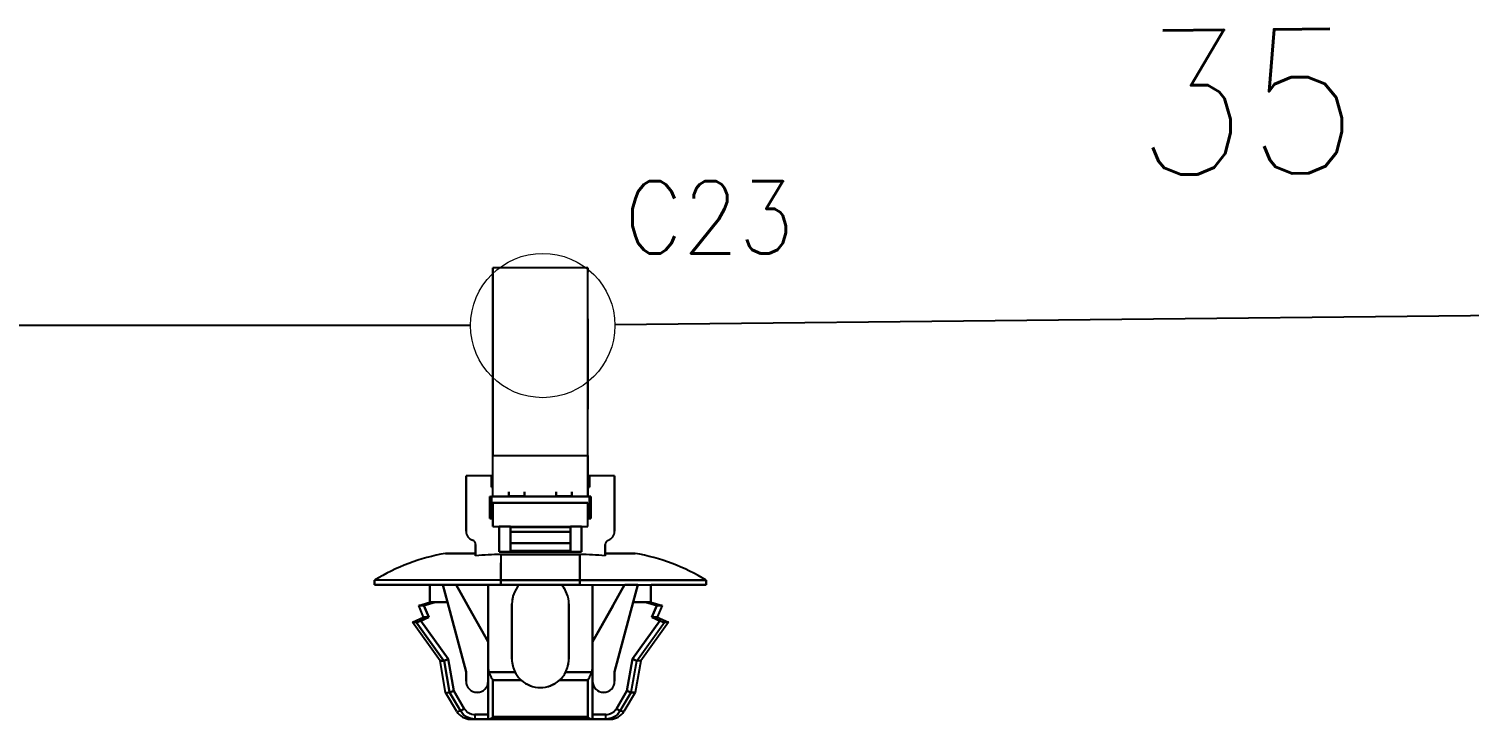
# Model space of a CAD drawing. Header units: inches. Extents: x 47316 to 59086, y 3141 to 11743.
# Drawn here: x 53513.63 to 53563.51, y 6259.89 to 6283.81 of the extents above; entities that cross this region are included whole.
import ezdxf

# ---------------------------------------------------------------- set-up
doc = ezdxf.new("R2010")
doc.units = ezdxf.units.IN
doc.header["$MEASUREMENT"] = 0
doc.styles.get("Standard").update_dxf_attribs({"font": ''})
doc.styles.get('Standard').set_extended_font_data('SimSun')
doc.linetypes.add('_VH_OTCON', pattern='A,0.0001,[7,VeSys.shx,S=0.1,R=0,X=0,Y=0],-0.4,[7,VeSys.shx,S=0.1,R=0,X=0,Y=0],-0.4,["X",Standard,S=1,R=0,X=-0.5,Y=-0.5],-0.0001,[7,VeSys.shx,S=0.1,R=0,X=0,Y=0],-0.4', length=1.2002)

msp = doc.modelspace()

# ---------------------------------------------------------------- linework, layer by layer
at = {"color": 7, "ltscale": 0.378897}
msp.add_line((53529.705, 6275.523), (53529.705, 6269.023), dxfattribs=at)
at = {"color": 7, "ltscale": 0.15}
for p, q in [((53532.989, 6275.523), (53529.705, 6275.523)), ((53529.705, 6269.023), (53532.989, 6269.023)), ((53529.705, 6269.023), (53532.989, 6269.023)), ((53532.989, 6267.387), (53529.705, 6267.387)), ((53529.705, 6267.387), (53532.989, 6267.387)), ((53529.705, 6266.566), (53532.989, 6266.566)), ((53529.705, 6266.566), (53532.989, 6266.566)), ((53532.989, 6259.971), (53529.705, 6259.971)), ((53529.705, 6259.971), (53532.989, 6259.971))]:
    msp.add_line(p, q, dxfattribs=at)
at = {"color": 7, "ltscale": 0.215019}
msp.add_line((53529.705, 6271.056), (53529.705, 6275.523), dxfattribs=at)
at = {"color": 7, "ltscale": 0.315749}
msp.add_line((53529.705, 6275.523), (53529.705, 6269.585), dxfattribs=at)
at = {"color": 7, "ltscale": 0.378905}
msp.add_line((53529.705, 6269.023), (53529.705, 6275.523), dxfattribs=at)
at = {"color": 7, "ltscale": 0.315758}
msp.add_line((53529.705, 6275.523), (53529.705, 6269.585), dxfattribs=at)
at = {"color": 7, "ltscale": 0.179182}
msp.add_line((53529.705, 6271.279), (53529.705, 6275.202), dxfattribs=at)
at = {"color": 7, "ltscale": 0.378893}
msp.add_line((53532.989, 6269.023), (53532.989, 6275.523), dxfattribs=at)
at = {"color": 7, "ltscale": 0.0272}
msp.add_line((53532.989, 6275.376), (53532.989, 6275.523), dxfattribs=at)
at = {"color": 7, "ltscale": 0.37888}
msp.add_line((53532.989, 6269.023), (53532.989, 6275.523), dxfattribs=at)
at = {"color": 7, "ltscale": 0.027199}
msp.add_line((53532.989, 6275.523), (53532.989, 6275.376), dxfattribs=at)
at = {"color": 7, "ltscale": 0.142589}
msp.add_line((53532.989, 6273.757), (53532.989, 6270.635), dxfattribs=at)
at = {"color": 7, "ltscale": 0.142593}
msp.add_line((53532.989, 6270.634), (53532.989, 6273.756), dxfattribs=at)
at = {"color": 0, "linetype": '_VH_OTCON', "ltscale": 5}
for p, q in [((53577.43, 6274.003), (53533.929, 6273.555)), ((53528.929, 6273.529), (53485.429, 6273.529))]:
    msp.add_line(p, q, dxfattribs=at)
at = {"color": 7, "ltscale": 0.026669}
for p, q in [((53529.705, 6271.279), (53529.705, 6270.695)), ((53529.705, 6270.695), (53529.705, 6271.279)), ((53529.705, 6271.056), (53529.705, 6270.473))]:
    msp.add_line(p, q, dxfattribs=at)
at = {"color": 7, "ltscale": 0.108633}
msp.add_line((53529.705, 6268.317), (53529.705, 6270.695), dxfattribs=at)
at = {"color": 7, "ltscale": 0.076392}
msp.add_line((53529.705, 6269.023), (53529.705, 6270.695), dxfattribs=at)
at = {"color": 7, "ltscale": 0.098454}
msp.add_line((53529.705, 6268.317), (53529.705, 6270.473), dxfattribs=at)
at = {"color": 7, "ltscale": 0.057913}
msp.add_line((53529.705, 6268.317), (53529.705, 6269.585), dxfattribs=at)
at = {"color": 7, "ltscale": 0.0644}
for p, q in [((53529.705, 6267.614), (53529.705, 6269.023)), ((53529.705, 6267.614), (53529.705, 6269.023)), ((53532.989, 6269.023), (53532.989, 6267.614)), ((53532.989, 6267.614), (53532.989, 6269.023))]:
    msp.add_line(p, q, dxfattribs=at)
at = {"color": 7, "ltscale": 0.025}
for p, q in [((53528.775, 6267.77), (53528.775, 6268.317)), ((53530.8, 6267.614), (53530.252, 6267.614)), ((53530.8, 6267.614), (53530.252, 6267.614)), ((53530.8, 6267.606), (53530.252, 6267.606)), ((53532.441, 6267.614), (53531.894, 6267.614)), ((53532.441, 6267.614), (53531.894, 6267.614))]:
    msp.add_line(p, q, dxfattribs=at)
at = {"color": 7, "ltscale": 0.039999}
for p, q in [((53529.65, 6268.317), (53528.775, 6268.317)), ((53529.65, 6268.317), (53528.775, 6268.317)), ((53533.919, 6268.317), (53533.043, 6268.317)), ((53533.919, 6268.317), (53533.043, 6268.317))]:
    msp.add_line(p, q, dxfattribs=at)
at = {"color": 7, "ltscale": 0.022501}
for p, q in [((53528.775, 6268.317), (53528.775, 6267.825)), ((53528.775, 6268.317), (53528.775, 6267.825)), ((53533.919, 6268.317), (53533.919, 6267.825)), ((53533.919, 6267.825), (53533.919, 6268.317))]:
    msp.add_line(p, q, dxfattribs=at)
at = {"color": 7, "ltscale": 0.0175}
for p, q in [((53529.65, 6268.317), (53529.65, 6267.934)), ((53529.65, 6268.317), (53529.65, 6267.934)), ((53529.65, 6267.934), (53529.65, 6268.317)), ((53533.043, 6268.317), (53533.043, 6267.934)), ((53533.043, 6267.934), (53533.043, 6268.317))]:
    msp.add_line(p, q, dxfattribs=at)
at = {"color": 7, "ltscale": 0.002499}
for p, q in [((53529.705, 6268.317), (53529.65, 6268.317)), ((53533.043, 6268.317), (53532.989, 6268.317)), ((53529.65, 6267.934), (53529.705, 6267.934)), ((53529.705, 6267.934), (53529.65, 6267.934)), ((53532.989, 6267.934), (53533.043, 6267.934)), ((53533.043, 6267.934), (53532.989, 6267.934)), ((53529.596, 6267.606), (53529.65, 6267.606)), ((53529.596, 6267.606), (53529.65, 6267.606)), ((53533.098, 6267.606), (53533.043, 6267.606)), ((53533.043, 6267.606), (53533.098, 6267.606)), ((53533.043, 6267.606), (53533.098, 6267.606)), ((53529.65, 6266.894), (53529.705, 6266.894)), ((53529.705, 6266.894), (53529.65, 6266.894)), ((53529.65, 6266.894), (53529.705, 6266.894)), ((53532.989, 6266.894), (53533.043, 6266.894)), ((53533.043, 6266.894), (53532.989, 6266.894)), ((53532.989, 6266.894), (53533.043, 6266.894))]:
    msp.add_line(p, q, dxfattribs=at)
at = {"color": 7, "ltscale": 2.6e-05}
for p, q in [((53529.65, 6268.317), (53529.65, 6268.317)), ((53533.043, 6268.317), (53533.043, 6268.317))]:
    msp.add_line(p, q, dxfattribs=at)
at = {"color": 7, "ltscale": 0.064999}
for p, q in [((53528.775, 6267.825), (53528.775, 6266.402)), ((53528.775, 6267.825), (53528.775, 6266.402)), ((53533.919, 6267.825), (53533.919, 6266.402)), ((53533.919, 6266.402), (53533.919, 6267.825))]:
    msp.add_line(p, q, dxfattribs=at)
at = {"color": 7, "ltscale": 0.0625}
msp.add_line((53528.775, 6266.402), (53528.775, 6267.77), dxfattribs=at)
at = {"color": 7, "ltscale": 0.0075}
for p, q in [((53530.252, 6267.606), (53530.252, 6267.77)), ((53530.252, 6267.77), (53530.252, 6267.606)), ((53530.8, 6267.77), (53530.8, 6267.606)), ((53530.8, 6267.606), (53530.8, 6267.77)), ((53531.894, 6267.606), (53531.894, 6267.77)), ((53531.894, 6267.77), (53531.894, 6267.606)), ((53532.441, 6267.77), (53532.441, 6267.606)), ((53532.441, 6267.606), (53532.441, 6267.77)), ((53525.6, 6264.705), (53525.6, 6264.541)), ((53525.6, 6264.541), (53525.6, 6264.705)), ((53529.979, 6264.705), (53529.979, 6264.541)), ((53529.979, 6264.541), (53529.979, 6264.705)), ((53532.715, 6264.541), (53532.715, 6264.705)), ((53532.715, 6264.705), (53532.715, 6264.541)), ((53537.093, 6264.705), (53537.093, 6264.541)), ((53537.093, 6264.541), (53537.093, 6264.705)), ((53529.082, 6260.053), (53529.082, 6259.889)), ((53529.082, 6260.053), (53529.082, 6259.889)), ((53529.541, 6259.889), (53529.541, 6260.053)), ((53533.611, 6259.889), (53533.611, 6260.053)), ((53533.611, 6259.889), (53533.611, 6260.053))]:
    msp.add_line(p, q, dxfattribs=at)
at = {"color": 7, "ltscale": 0.000629}
msp.add_line((53529.609, 6267.606), (53529.596, 6267.606), dxfattribs=at)
at = {"color": 7, "ltscale": 0.035001}
for p, q in [((53529.596, 6267.606), (53529.596, 6266.84)), ((53529.596, 6266.84), (53529.596, 6267.606)), ((53533.098, 6266.84), (53533.098, 6267.606)), ((53533.098, 6266.84), (53533.098, 6267.606)), ((53533.098, 6267.606), (53533.098, 6266.84)), ((53529.979, 6264.541), (53529.979, 6265.307)), ((53529.979, 6264.541), (53529.979, 6265.307))]:
    msp.add_line(p, q, dxfattribs=at)
at = {"color": 7, "ltscale": 0.154999}
for p, q in [((53529.65, 6267.606), (53533.043, 6267.606)), ((53533.043, 6267.606), (53529.65, 6267.606))]:
    msp.add_line(p, q, dxfattribs=at)
at = {"color": 7, "ltscale": 0.032501}
for p, q in [((53529.65, 6267.606), (53529.65, 6266.894)), ((53529.65, 6267.606), (53529.65, 6266.894)), ((53533.043, 6267.606), (53533.043, 6266.894)), ((53533.043, 6266.894), (53533.043, 6267.606))]:
    msp.add_line(p, q, dxfattribs=at)
at = {"color": 7, "ltscale": 0.021939}
msp.add_line((53529.65, 6267.606), (53529.65, 6267.125), dxfattribs=at)
at = {"color": 7, "ltscale": 0.0375}
for p, q in [((53529.705, 6267.387), (53529.705, 6266.566)), ((53529.705, 6266.566), (53529.705, 6267.387)), ((53532.989, 6266.566), (53532.989, 6267.387)), ((53532.989, 6266.566), (53532.989, 6267.387))]:
    msp.add_line(p, q, dxfattribs=at)
at = {"color": 7, "ltscale": 0.000322}
msp.add_line((53530.8, 6267.606), (53530.8, 6267.613), dxfattribs=at)
at = {"color": 7, "ltscale": 0.023056}
msp.add_line((53532.399, 6267.606), (53531.894, 6267.606), dxfattribs=at)
at = {"color": 7, "ltscale": 0.000368}
msp.add_line((53532.441, 6267.614), (53532.441, 6267.606), dxfattribs=at)
at = {"color": 7, "ltscale": 0.004999}
for p, q in [((53529.596, 6266.84), (53529.705, 6266.84)), ((53529.705, 6266.84), (53529.596, 6266.84)), ((53532.989, 6266.84), (53533.098, 6266.84)), ((53533.098, 6266.84), (53532.989, 6266.84))]:
    msp.add_line(p, q, dxfattribs=at)
at = {"color": 7, "ltscale": 0.010562}
msp.add_line((53529.65, 6266.894), (53529.65, 6267.125), dxfattribs=at)
at = {"color": 7, "ltscale": 0.002502}
msp.add_line((53529.705, 6266.84), (53529.705, 6266.894), dxfattribs=at)
at = {"color": 7, "ltscale": 0.040002}
for p, q in [((53529.924, 6266.566), (53529.924, 6265.69)), ((53529.924, 6265.69), (53529.924, 6266.566)), ((53532.77, 6265.69), (53532.77, 6266.566)), ((53532.77, 6265.69), (53532.77, 6266.566)), ((53532.77, 6266.566), (53532.77, 6265.69))]:
    msp.add_line(p, q, dxfattribs=at)
at = {"color": 7, "ltscale": 0.017502}
for p, q in [((53530.307, 6266.566), (53529.924, 6266.566)), ((53532.77, 6266.566), (53532.387, 6266.566))]:
    msp.add_line(p, q, dxfattribs=at)
at = {"color": 7, "ltscale": 0.00087}
for p, q in [((53530.307, 6266.547), (53530.307, 6266.566)), ((53530.307, 6266.566), (53530.307, 6266.547)), ((53532.387, 6266.547), (53532.387, 6266.566)), ((53532.387, 6266.566), (53532.387, 6266.547))]:
    msp.add_line(p, q, dxfattribs=at)
at = {"color": 7, "ltscale": 0.023952}
msp.add_line((53530.307, 6266.042), (53530.307, 6266.566), dxfattribs=at)
at = {"color": 7, "ltscale": 0.007443}
for p, q in [((53530.307, 6266.384), (53530.307, 6266.547)), ((53530.307, 6266.547), (53530.307, 6266.384)), ((53532.387, 6266.384), (53532.387, 6266.547)), ((53532.387, 6266.547), (53532.387, 6266.384))]:
    msp.add_line(p, q, dxfattribs=at)
at = {"color": 7, "ltscale": 0.095001}
for p, q in [((53530.307, 6266.547), (53532.387, 6266.547)), ((53532.387, 6266.547), (53530.307, 6266.547)), ((53530.307, 6266.384), (53532.387, 6266.384)), ((53532.387, 6266.384), (53530.307, 6266.384)), ((53532.387, 6265.993), (53530.307, 6265.993)), ((53530.307, 6265.993), (53532.387, 6265.993)), ((53532.387, 6265.722), (53530.307, 6265.722))]:
    msp.add_line(p, q, dxfattribs=at)
at = {"color": 7, "ltscale": 0.017839}
for p, q in [((53530.307, 6265.993), (53530.307, 6266.384)), ((53530.307, 6266.384), (53530.307, 6265.993)), ((53532.387, 6265.993), (53532.387, 6266.384)), ((53532.387, 6266.384), (53532.387, 6265.993))]:
    msp.add_line(p, q, dxfattribs=at)
at = {"color": 7, "ltscale": 0.013786}
msp.add_line((53529.103, 6265.635), (53529.103, 6265.937), dxfattribs=at)
at = {"color": 7, "ltscale": 0.017471}
for p, q in [((53529.103, 6265.555), (53529.103, 6265.937)), ((53533.591, 6265.555), (53533.591, 6265.937))]:
    msp.add_line(p, q, dxfattribs=at)
at = {"color": 7, "ltscale": 0.017476}
for p, q in [((53529.103, 6265.937), (53529.103, 6265.555)), ((53533.591, 6265.937), (53533.591, 6265.555))]:
    msp.add_line(p, q, dxfattribs=at)
at = {"color": 7, "ltscale": 0.129999}
for p, q in [((53529.924, 6265.69), (53532.77, 6265.69)), ((53532.77, 6265.69), (53529.924, 6265.69))]:
    msp.add_line(p, q, dxfattribs=at)
at = {"color": 7, "ltscale": 0.014789}
msp.add_line((53530.307, 6266.014), (53530.307, 6265.69), dxfattribs=at)
at = {"color": 7, "ltscale": 0.013841}
for p, q in [((53530.307, 6265.69), (53530.307, 6265.993)), ((53532.387, 6265.993), (53532.387, 6265.69))]:
    msp.add_line(p, q, dxfattribs=at)
at = {"color": 7, "ltscale": 0.012407}
for p, q in [((53530.307, 6265.722), (53530.307, 6265.993)), ((53532.387, 6265.722), (53532.387, 6265.993))]:
    msp.add_line(p, q, dxfattribs=at)
at = {"color": 7, "ltscale": 0.001447}
msp.add_line((53532.387, 6265.722), (53532.387, 6265.69), dxfattribs=at)
at = {"color": 7, "ltscale": 0.047501}
for p, q in [((53528.063, 6265.635), (53529.103, 6265.635)), ((53529.103, 6265.635), (53528.063, 6265.635)), ((53533.591, 6265.635), (53534.631, 6265.635)), ((53534.631, 6265.635), (53533.591, 6265.635))]:
    msp.add_line(p, q, dxfattribs=at)
at = {"color": 7, "ltscale": 0.00369}
for p, q in [((53529.103, 6265.555), (53529.103, 6265.635)), ((53533.591, 6265.635), (53533.591, 6265.555))]:
    msp.add_line(p, q, dxfattribs=at)
at = {"color": 7, "ltscale": 0.040567}
for p, q in [((53529.979, 6265.593), (53529.979, 6264.705)), ((53532.715, 6265.593), (53532.715, 6264.705))]:
    msp.add_line(p, q, dxfattribs=at)
at = {"color": 7, "ltscale": 0.125}
for p, q in [((53532.715, 6265.593), (53529.979, 6265.593)), ((53529.979, 6265.593), (53532.715, 6265.593)), ((53532.715, 6264.705), (53529.979, 6264.705)), ((53529.979, 6264.705), (53532.715, 6264.705)), ((53532.715, 6264.541), (53529.979, 6264.541)), ((53529.979, 6264.541), (53532.715, 6264.541))]:
    msp.add_line(p, q, dxfattribs=at)
at = {"color": 7, "ltscale": 0.040569}
for p, q in [((53529.979, 6265.593), (53529.979, 6264.705)), ((53532.715, 6264.705), (53532.715, 6265.593))]:
    msp.add_line(p, q, dxfattribs=at)
at = {"color": 7, "ltscale": 0.02751}
msp.add_line((53532.715, 6264.705), (53532.715, 6265.307), dxfattribs=at)
msp.add_line((53532.715, 6264.705), (53532.715, 6265.307), dxfattribs=at)
at = {"color": 7, "ltscale": 0.2}
for p, q in [((53529.979, 6264.705), (53525.6, 6264.705)), ((53529.979, 6264.705), (53525.6, 6264.705)), ((53537.093, 6264.705), (53532.715, 6264.705)), ((53532.715, 6264.705), (53537.093, 6264.705)), ((53529.979, 6264.541), (53525.6, 6264.541)), ((53525.6, 6264.541), (53529.979, 6264.541)), ((53532.715, 6264.541), (53537.093, 6264.541)), ((53532.715, 6264.541), (53537.093, 6264.541))]:
    msp.add_line(p, q, dxfattribs=at)
at = {"color": 7, "ltscale": 0.087396}
for p, q in [((53525.6, 6264.541), (53527.514, 6264.541)), ((53537.093, 6264.541), (53535.18, 6264.541)), ((53537.093, 6264.541), (53535.18, 6264.541))]:
    msp.add_line(p, q, dxfattribs=at)
at = {"color": 7, "ltscale": 0.0875}
for p, q in [((53527.516, 6264.541), (53525.6, 6264.541)), ((53530.362, 6261.969), (53530.362, 6263.884)), ((53530.362, 6263.884), (53530.362, 6261.969)), ((53532.332, 6263.884), (53532.332, 6261.969)), ((53532.332, 6261.969), (53532.332, 6263.884)), ((53532.332, 6261.969), (53532.332, 6263.884))]:
    msp.add_line(p, q, dxfattribs=at)
at = {"color": 7, "ltscale": 0.027499}
for p, q in [((53527.516, 6263.939), (53527.516, 6264.541)), ((53527.516, 6264.541), (53527.516, 6263.939)), ((53535.178, 6263.939), (53535.178, 6264.541)), ((53535.178, 6264.541), (53535.178, 6263.939))]:
    msp.add_line(p, q, dxfattribs=at)
at = {"color": 7, "ltscale": 0.028456}
for p, q in [((53528.134, 6263.939), (53527.973, 6264.541)), ((53527.973, 6264.541), (53528.134, 6263.939)), ((53534.56, 6263.939), (53534.72, 6264.541)), ((53534.72, 6264.541), (53534.56, 6263.939))]:
    msp.add_line(p, q, dxfattribs=at)
at = {"color": 7, "ltscale": 0.020602}
for p, q in [((53527.973, 6264.541), (53528.424, 6264.541)), ((53534.72, 6264.541), (53534.269, 6264.541)), ((53534.72, 6264.541), (53534.269, 6264.541))]:
    msp.add_line(p, q, dxfattribs=at)
at = {"color": 7, "ltscale": 0.020749}
msp.add_line((53528.428, 6264.541), (53527.973, 6264.541), dxfattribs=at)
at = {"color": 7, "ltscale": 0.015289}
msp.add_line((53528.592, 6264.251), (53528.427, 6264.542), dxfattribs=at)
at = {"color": 7, "ltscale": 0.015242}
for p, q in [((53528.428, 6264.541), (53528.592, 6264.251)), ((53534.102, 6264.251), (53534.266, 6264.541))]:
    msp.add_line(p, q, dxfattribs=at)
at = {"color": 7, "ltscale": 0.02697}
msp.add_line((53528.882, 6263.736), (53528.592, 6264.251), dxfattribs=at)
at = {"color": 7, "ltscale": 0.026985}
for p, q in [((53528.592, 6264.251), (53528.882, 6263.736)), ((53533.811, 6263.736), (53534.102, 6264.251))]:
    msp.add_line(p, q, dxfattribs=at)
at = {"color": 7, "ltscale": 0.089999}
for p, q in [((53529.541, 6264.541), (53529.541, 6262.571)), ((53529.541, 6262.571), (53529.541, 6264.541)), ((53533.153, 6262.571), (53533.153, 6264.541)), ((53533.153, 6264.541), (53533.153, 6262.571))]:
    msp.add_line(p, q, dxfattribs=at)
at = {"color": 7, "ltscale": 0.02701}
msp.add_line((53534.102, 6264.251), (53533.811, 6263.736), dxfattribs=at)
at = {"color": 7, "ltscale": 0.015215}
msp.add_line((53534.266, 6264.541), (53534.102, 6264.251), dxfattribs=at)
at = {"color": 7, "ltscale": 0.018183}
msp.add_line((53527.133, 6263.829), (53527.516, 6263.939), dxfattribs=at)
at = {"color": 7, "ltscale": 0.008429}
for p, q in [((53527.317, 6263.829), (53527.133, 6263.829)), ((53535.212, 6263.419), (53535.396, 6263.419))]:
    msp.add_line(p, q, dxfattribs=at)
at = {"color": 7, "ltscale": 0.020195}
for p, q in [((53527.297, 6263.419), (53527.133, 6263.829)), ((53527.317, 6263.829), (53527.482, 6263.419)), ((53527.482, 6263.419), (53527.317, 6263.829)), ((53535.376, 6263.829), (53535.212, 6263.419)), ((53535.212, 6263.419), (53535.376, 6263.829)), ((53535.561, 6263.829), (53535.396, 6263.419))]:
    msp.add_line(p, q, dxfattribs=at)
at = {"color": 7, "ltscale": 0.008438}
msp.add_line((53527.133, 6263.829), (53527.318, 6263.829), dxfattribs=at)
at = {"color": 7, "ltscale": 0.002185}
msp.add_line((53527.224, 6263.829), (53527.176, 6263.829), dxfattribs=at)
at = {"color": 7, "ltscale": 0.018199}
for p, q in [((53527.701, 6263.939), (53527.317, 6263.829)), ((53527.317, 6263.829), (53527.701, 6263.939)), ((53534.993, 6263.939), (53535.376, 6263.829)), ((53535.376, 6263.829), (53534.993, 6263.939))]:
    msp.add_line(p, q, dxfattribs=at)
at = {"color": 7, "ltscale": 0.000342}
for p, q in [((53527.523, 6263.939), (53527.516, 6263.939)), ((53535.178, 6263.939), (53535.17, 6263.939))]:
    msp.add_line(p, q, dxfattribs=at)
at = {"color": 7, "ltscale": 0.006641}
msp.add_line((53527.516, 6263.939), (53527.661, 6263.939), dxfattribs=at)
at = {"color": 7, "ltscale": 0.002142}
msp.add_line((53527.563, 6263.939), (53527.516, 6263.939), dxfattribs=at)
at = {"color": 7, "ltscale": 0.00033}
for p, q in [((53527.516, 6263.939), (53527.523, 6263.939)), ((53535.171, 6263.939), (53535.178, 6263.939)), ((53535.396, 6263.419), (53535.389, 6263.419))]:
    msp.add_line(p, q, dxfattribs=at)
at = {"color": 7, "ltscale": 0.002136}
msp.add_line((53527.516, 6263.939), (53527.563, 6263.939), dxfattribs=at)
at = {"color": 7, "ltscale": 0.001825}
msp.add_line((53527.523, 6263.939), (53527.563, 6263.939), dxfattribs=at)
at = {"color": 7, "ltscale": 0.003674}
for p, q in [((53527.604, 6263.939), (53527.523, 6263.939)), ((53535.17, 6263.939), (53535.09, 6263.939))]:
    msp.add_line(p, q, dxfattribs=at)
at = {"color": 7, "ltscale": 0.006299}
msp.add_line((53527.701, 6263.939), (53527.563, 6263.939), dxfattribs=at)
at = {"color": 7, "ltscale": 0.006305}
msp.add_line((53527.563, 6263.939), (53527.701, 6263.939), dxfattribs=at)
at = {"color": 7, "ltscale": 0.00329}
msp.add_line((53527.676, 6263.939), (53527.604, 6263.939), dxfattribs=at)
at = {"color": 7, "ltscale": 0.019785}
for p, q in [((53528.134, 6263.939), (53527.701, 6263.939)), ((53527.701, 6263.939), (53528.134, 6263.939)), ((53534.56, 6263.939), (53534.993, 6263.939)), ((53534.993, 6263.939), (53534.56, 6263.939))]:
    msp.add_line(p, q, dxfattribs=at)
at = {"color": 7, "ltscale": 0.11383}
for p, q in [((53528.775, 6261.531), (53528.134, 6263.939)), ((53528.134, 6263.939), (53528.775, 6261.531)), ((53533.919, 6261.531), (53534.56, 6263.939)), ((53534.56, 6263.939), (53533.919, 6261.531))]:
    msp.add_line(p, q, dxfattribs=at)
at = {"color": 7, "ltscale": 0.065039}
msp.add_line((53529.541, 6262.571), (53528.841, 6263.81), dxfattribs=at)
at = {"color": 7, "ltscale": 0.06116}
msp.add_line((53529.541, 6262.571), (53528.882, 6263.736), dxfattribs=at)
at = {"color": 7, "ltscale": 0.061156}
for p, q in [((53528.882, 6263.736), (53529.541, 6262.571)), ((53533.153, 6262.571), (53533.811, 6263.736))]:
    msp.add_line(p, q, dxfattribs=at)
at = {"color": 7, "ltscale": 0.040697}
msp.add_line((53529.541, 6262.774), (53529.541, 6263.665), dxfattribs=at)
at = {"color": 7, "ltscale": 0.040701}
msp.add_line((53529.541, 6263.665), (53529.541, 6262.774), dxfattribs=at)
at = {"color": 7, "ltscale": 0.064963}
msp.add_line((53533.852, 6263.809), (53533.153, 6262.571), dxfattribs=at)
at = {"color": 7, "ltscale": 0.061161}
msp.add_line((53533.811, 6263.736), (53533.153, 6262.571), dxfattribs=at)
at = {"color": 7, "ltscale": 0.008441}
for p, q in [((53535.178, 6263.939), (53534.993, 6263.939)), ((53534.993, 6263.939), (53535.178, 6263.939)), ((53535.397, 6263.419), (53535.212, 6263.419))]:
    msp.add_line(p, q, dxfattribs=at)
at = {"color": 7, "ltscale": 0.008432}
msp.add_line((53534.993, 6263.939), (53535.178, 6263.939), dxfattribs=at)
at = {"color": 7, "ltscale": 0.00434}
msp.add_line((53535.09, 6263.939), (53534.995, 6263.939), dxfattribs=at)
at = {"color": 7, "ltscale": 0.002209}
msp.add_line((53535.122, 6263.939), (53535.171, 6263.939), dxfattribs=at)
at = {"color": 7, "ltscale": 0.000286}
for p, q in [((53535.176, 6263.937), (53535.17, 6263.939)), ((53535.17, 6263.939), (53535.176, 6263.937))]:
    msp.add_line(p, q, dxfattribs=at)
at = {"color": 7, "ltscale": 0.018174}
msp.add_line((53535.178, 6263.939), (53535.56, 6263.829), dxfattribs=at)
at = {"color": 7, "ltscale": 0.004681}
for p, q in [((53535.479, 6263.829), (53535.376, 6263.829)), ((53535.376, 6263.829), (53535.479, 6263.829))]:
    msp.add_line(p, q, dxfattribs=at)
at = {"color": 7, "ltscale": 0.002823}
msp.add_line((53535.54, 6263.829), (53535.479, 6263.829), dxfattribs=at)
at = {"color": 7, "ltscale": 0.00282}
for p, q in [((53535.479, 6263.829), (53535.54, 6263.829)), ((53527.317, 6263.419), (53527.379, 6263.419))]:
    msp.add_line(p, q, dxfattribs=at)
at = {"color": 7, "ltscale": 0.000925}
msp.add_line((53535.561, 6263.829), (53535.54, 6263.829), dxfattribs=at)
at = {"color": 7, "ltscale": 0.000912}
for p, q in [((53535.54, 6263.829), (53535.56, 6263.829)), ((53527.297, 6263.419), (53527.317, 6263.419))]:
    msp.add_line(p, q, dxfattribs=at)
at = {"color": 7, "ltscale": 0.019}
msp.add_line((53526.914, 6263.255), (53527.297, 6263.419), dxfattribs=at)
at = {"color": 7, "ltscale": 4.3e-05}
msp.add_line((53526.914, 6263.255), (53526.915, 6263.255), dxfattribs=at)
at = {"color": 7, "ltscale": 0.075271}
for p, q in [((53527.872, 6261.914), (53526.914, 6263.255)), ((53527.049, 6263.255), (53528.007, 6261.914)), ((53528.007, 6261.914), (53527.049, 6263.255)), ((53534.687, 6261.914), (53535.645, 6263.255)), ((53535.78, 6263.255), (53534.822, 6261.914))]:
    msp.add_line(p, q, dxfattribs=at)
at = {"color": 7, "ltscale": 4.9e-05}
msp.add_line((53526.914, 6263.255), (53526.915, 6263.255), dxfattribs=at)
at = {"color": 7, "ltscale": 0.000903}
msp.add_line((53526.915, 6263.255), (53526.935, 6263.255), dxfattribs=at)
at = {"color": 7, "ltscale": 0.000916}
msp.add_line((53526.915, 6263.255), (53526.935, 6263.255), dxfattribs=at)
at = {"color": 7, "ltscale": 0.005222}
msp.add_line((53526.935, 6263.255), (53527.049, 6263.255), dxfattribs=at)
at = {"color": 7, "ltscale": 0.005249}
msp.add_line((53526.935, 6263.255), (53527.05, 6263.255), dxfattribs=at)
at = {"color": 7, "ltscale": 0.013619}
for p, q in [((53527.482, 6263.419), (53527.208, 6263.302)), ((53527.208, 6263.302), (53527.482, 6263.419)), ((53535.212, 6263.419), (53535.486, 6263.302)), ((53535.486, 6263.302), (53535.212, 6263.419))]:
    msp.add_line(p, q, dxfattribs=at)
at = {"color": 7, "ltscale": 0.074459}
for p, q in [((53527.208, 6263.302), (53528.155, 6261.975)), ((53528.155, 6261.975), (53527.208, 6263.302)), ((53535.486, 6263.302), (53534.538, 6261.975)), ((53534.538, 6261.975), (53535.486, 6263.302))]:
    msp.add_line(p, q, dxfattribs=at)
at = {"color": 7, "ltscale": 0.0009}
msp.add_line((53527.316, 6263.419), (53527.297, 6263.419), dxfattribs=at)
at = {"color": 7, "ltscale": 0.002856}
msp.add_line((53527.304, 6263.419), (53527.367, 6263.419), dxfattribs=at)
at = {"color": 7, "ltscale": 0.002869}
msp.add_line((53527.367, 6263.419), (53527.304, 6263.419), dxfattribs=at)
at = {"color": 7, "ltscale": 0.002832}
msp.add_line((53527.378, 6263.419), (53527.316, 6263.419), dxfattribs=at)
at = {"color": 7, "ltscale": 0.004715}
msp.add_line((53527.482, 6263.419), (53527.378, 6263.419), dxfattribs=at)
at = {"color": 7, "ltscale": 0.004687}
msp.add_line((53527.379, 6263.419), (53527.482, 6263.419), dxfattribs=at)
at = {"color": 7, "ltscale": 0.075264}
msp.add_line((53534.687, 6261.914), (53535.644, 6263.255), dxfattribs=at)
at = {"color": 7, "ltscale": 0.004291}
msp.add_line((53535.306, 6263.419), (53535.212, 6263.419), dxfattribs=at)
at = {"color": 7, "ltscale": 0.003809}
msp.add_line((53535.389, 6263.419), (53535.306, 6263.419), dxfattribs=at)
at = {"color": 7, "ltscale": 0.001593}
msp.add_line((53535.355, 6263.419), (53535.39, 6263.419), dxfattribs=at)
at = {"color": 7, "ltscale": 0.000327}
msp.add_line((53535.39, 6263.419), (53535.397, 6263.419), dxfattribs=at)
at = {"color": 7, "ltscale": 0.019025}
msp.add_line((53535.397, 6263.419), (53535.78, 6263.255), dxfattribs=at)
at = {"color": 7, "ltscale": 0.006177}
msp.add_line((53535.644, 6263.255), (53535.78, 6263.255), dxfattribs=at)
at = {"color": 7, "ltscale": 0.006165}
for p, q in [((53535.78, 6263.255), (53535.645, 6263.255)), ((53534.822, 6261.914), (53534.687, 6261.914)), ((53534.822, 6261.914), (53534.687, 6261.914))]:
    msp.add_line(p, q, dxfattribs=at)
at = {"color": 7, "ltscale": 0.039936}
for p, q in [((53529.541, 6262.571), (53529.541, 6261.696)), ((53529.541, 6261.696), (53529.541, 6262.571)), ((53533.153, 6261.696), (53533.153, 6262.571)), ((53533.153, 6262.571), (53533.153, 6261.696))]:
    msp.add_line(p, q, dxfattribs=at)
at = {"color": 7, "ltscale": 0.048712}
msp.add_line((53529.541, 6261.504), (53529.541, 6262.571), dxfattribs=at)
at = {"color": 7, "ltscale": 0.006168}
for p, q in [((53528.007, 6261.914), (53527.872, 6261.914)), ((53527.872, 6261.914), (53528.007, 6261.914))]:
    msp.add_line(p, q, dxfattribs=at)
at = {"color": 7, "ltscale": 0.05076}
for p, q in [((53528.063, 6260.819), (53527.872, 6261.914)), ((53534.822, 6261.914), (53534.63, 6260.819))]:
    msp.add_line(p, q, dxfattribs=at)
at = {"color": 7, "ltscale": 0.002621}
for p, q in [((53528.011, 6261.915), (53528.064, 6261.937)), ((53528.064, 6261.937), (53528.011, 6261.915)), ((53534.63, 6261.937), (53534.683, 6261.915)), ((53534.683, 6261.915), (53534.63, 6261.937))]:
    msp.add_line(p, q, dxfattribs=at)
at = {"color": 7, "ltscale": 0.050773}
for p, q in [((53528.011, 6261.915), (53528.202, 6260.82)), ((53528.202, 6260.82), (53528.011, 6261.915)), ((53534.491, 6260.82), (53534.683, 6261.915))]:
    msp.add_line(p, q, dxfattribs=at)
at = {"color": 7, "ltscale": 0.000205}
for p, q in [((53528.064, 6261.937), (53528.068, 6261.939)), ((53528.068, 6261.939), (53528.064, 6261.937)), ((53534.626, 6261.939), (53534.63, 6261.937)), ((53534.63, 6261.937), (53534.626, 6261.939))]:
    msp.add_line(p, q, dxfattribs=at)
at = {"color": 7, "ltscale": 0.004321}
for p, q in [((53528.068, 6261.939), (53528.155, 6261.975)), ((53528.155, 6261.975), (53528.068, 6261.939)), ((53534.538, 6261.975), (53534.626, 6261.939)), ((53534.626, 6261.939), (53534.538, 6261.975))]:
    msp.add_line(p, q, dxfattribs=at)
at = {"color": 7, "ltscale": 0.051095}
for p, q in [((53528.155, 6261.975), (53528.348, 6260.873)), ((53528.348, 6260.873), (53528.155, 6261.975)), ((53534.538, 6261.975), (53534.346, 6260.873)), ((53534.346, 6260.873), (53534.538, 6261.975))]:
    msp.add_line(p, q, dxfattribs=at)
at = {"color": 7, "ltscale": 0.082565}
for p, q in [((53529.541, 6259.889), (53529.541, 6261.696)), ((53529.541, 6261.696), (53529.541, 6259.889)), ((53533.153, 6261.696), (53533.153, 6259.889)), ((53533.153, 6259.889), (53533.153, 6261.696))]:
    msp.add_line(p, q, dxfattribs=at)
at = {"color": 7, "ltscale": 0.050769}
msp.add_line((53534.491, 6260.82), (53534.686, 6261.914), dxfattribs=at)
at = {"color": 7, "ltscale": 0.014999}
for p, q in [((53528.775, 6261.202), (53528.775, 6261.531)), ((53528.775, 6261.531), (53528.775, 6261.202)), ((53533.919, 6261.202), (53533.919, 6261.531)), ((53533.919, 6261.202), (53533.919, 6261.531)), ((53533.919, 6261.531), (53533.919, 6261.202))]:
    msp.add_line(p, q, dxfattribs=at)
at = {"color": 7, "ltscale": 0.008279}
msp.add_line((53529.541, 6261.323), (53529.541, 6261.504), dxfattribs=at)
at = {"color": 7, "ltscale": 0.005516}
msp.add_line((53529.541, 6261.202), (53529.541, 6261.323), dxfattribs=at)
at = {"color": 7, "ltscale": 0.052501}
msp.add_line((53529.541, 6260.053), (53529.541, 6261.202), dxfattribs=at)
at = {"color": 7, "ltscale": 0.041339}
for p, q in [((53529.569, 6261.513), (53530.474, 6261.513)), ((53530.474, 6261.513), (53529.569, 6261.513)), ((53532.22, 6261.513), (53533.125, 6261.513)), ((53533.125, 6261.513), (53532.22, 6261.513))]:
    msp.add_line(p, q, dxfattribs=at)
at = {"color": 7, "ltscale": 0.002634}
for p, q in [((53529.569, 6261.513), (53529.589, 6261.459)), ((53533.105, 6261.459), (53533.125, 6261.513))]:
    msp.add_line(p, q, dxfattribs=at)
at = {"color": 7, "ltscale": 0.002635}
for p, q in [((53529.589, 6261.459), (53529.569, 6261.513)), ((53533.125, 6261.513), (53533.105, 6261.459))]:
    msp.add_line(p, q, dxfattribs=at)
at = {"color": 7, "ltscale": 0.044711}
for p, q in [((53530.684, 6261.24), (53529.705, 6261.24)), ((53529.705, 6261.24), (53530.684, 6261.24)), ((53532.989, 6261.24), (53532.01, 6261.24)), ((53532.01, 6261.24), (53532.989, 6261.24))]:
    msp.add_line(p, q, dxfattribs=at)
at = {"color": 7, "ltscale": 0.057954}
for p, q in [((53529.705, 6261.24), (53529.705, 6259.971)), ((53529.705, 6259.971), (53529.705, 6261.24)), ((53532.989, 6259.971), (53532.989, 6261.24)), ((53532.989, 6261.24), (53532.989, 6259.971))]:
    msp.add_line(p, q, dxfattribs=at)
at = {"color": 7, "ltscale": 0.001863}
msp.add_line((53530.655, 6261.267), (53530.685, 6261.239), dxfattribs=at)
at = {"color": 7, "ltscale": 0.000505}
msp.add_line((53530.684, 6261.24), (53530.676, 6261.248), dxfattribs=at)
at = {"color": 7, "ltscale": 0.000598}
msp.add_line((53532.01, 6261.24), (53532.019, 6261.249), dxfattribs=at)
at = {"color": 7, "ltscale": 0.006223}
for p, q in [((53528.063, 6260.819), (53528.2, 6260.819)), ((53528.063, 6260.819), (53528.2, 6260.819)), ((53534.63, 6260.819), (53534.494, 6260.819))]:
    msp.add_line(p, q, dxfattribs=at)
at = {"color": 7, "ltscale": 0.034946}
for p, q in [((53528.451, 6260.16), (53528.063, 6260.819)), ((53534.63, 6260.819), (53534.242, 6260.16))]:
    msp.add_line(p, q, dxfattribs=at)
at = {"color": 7, "ltscale": 0.034208}
for p, q in [((53528.579, 6260.174), (53528.2, 6260.819)), ((53534.114, 6260.174), (53534.494, 6260.819))]:
    msp.add_line(p, q, dxfattribs=at)
at = {"color": 7, "ltscale": 0.000128}
for p, q in [((53528.202, 6260.819), (53528.2, 6260.819)), ((53534.494, 6260.819), (53534.491, 6260.819)), ((53534.491, 6260.819), (53534.494, 6260.819))]:
    msp.add_line(p, q, dxfattribs=at)
at = {"color": 7, "ltscale": 0.002806}
for p, q in [((53528.202, 6260.82), (53528.26, 6260.841)), ((53534.434, 6260.841), (53534.491, 6260.82))]:
    msp.add_line(p, q, dxfattribs=at)
at = {"color": 7, "ltscale": 0.00266}
for p, q in [((53528.257, 6260.84), (53528.202, 6260.82)), ((53534.491, 6260.82), (53534.436, 6260.84))]:
    msp.add_line(p, q, dxfattribs=at)
at = {"color": 7, "ltscale": 0.034163}
for p, q in [((53528.202, 6260.82), (53528.579, 6260.174)), ((53534.114, 6260.174), (53534.491, 6260.82))]:
    msp.add_line(p, q, dxfattribs=at)
at = {"color": 7, "ltscale": 0.004276}
for p, q in [((53528.26, 6260.841), (53528.348, 6260.873)), ((53528.348, 6260.873), (53528.26, 6260.841)), ((53534.433, 6260.841), (53534.346, 6260.873)), ((53534.346, 6260.873), (53534.434, 6260.841))]:
    msp.add_line(p, q, dxfattribs=at)
at = {"color": 7, "ltscale": 0.0329}
for p, q in [((53528.348, 6260.873), (53528.713, 6260.253)), ((53528.713, 6260.253), (53528.348, 6260.873)), ((53534.346, 6260.873), (53533.981, 6260.253)), ((53533.981, 6260.253), (53534.346, 6260.873))]:
    msp.add_line(p, q, dxfattribs=at)
at = {"color": 7, "ltscale": 0.006219}
msp.add_line((53534.494, 6260.819), (53534.63, 6260.819), dxfattribs=at)
at = {"color": 7, "ltscale": 0.005864}
msp.add_line((53528.452, 6260.159), (53528.579, 6260.174), dxfattribs=at)
at = {"color": 7, "ltscale": 0.005865}
for p, q in [((53528.452, 6260.159), (53528.579, 6260.174)), ((53534.114, 6260.174), (53534.242, 6260.159))]:
    msp.add_line(p, q, dxfattribs=at)
at = {"color": 7, "ltscale": 0.007092}
for p, q in [((53528.713, 6260.253), (53528.579, 6260.174)), ((53528.579, 6260.174), (53528.713, 6260.253)), ((53534.114, 6260.174), (53533.981, 6260.253)), ((53533.981, 6260.253), (53534.114, 6260.174))]:
    msp.add_line(p, q, dxfattribs=at)
at = {"color": 7, "ltscale": 0.00587}
msp.add_line((53534.242, 6260.159), (53534.114, 6260.174), dxfattribs=at)
at = {"color": 7, "ltscale": 0.015717}
msp.add_line((53528.924, 6259.889), (53529.268, 6259.889), dxfattribs=at)
at = {"color": 7, "ltscale": 0.015729}
msp.add_line((53529.268, 6259.889), (53528.924, 6259.889), dxfattribs=at)
at = {"color": 7, "ltscale": 0.020941}
for p, q in [((53529.082, 6260.053), (53529.541, 6260.053)), ((53529.541, 6260.053), (53529.082, 6260.053)), ((53529.541, 6259.889), (53529.082, 6259.889)), ((53529.082, 6259.889), (53529.541, 6259.889)), ((53533.611, 6260.053), (53533.153, 6260.053)), ((53533.153, 6260.053), (53533.611, 6260.053)), ((53533.611, 6259.889), (53533.153, 6259.889)), ((53533.153, 6259.889), (53533.611, 6259.889))]:
    msp.add_line(p, q, dxfattribs=at)
at = {"color": 7, "ltscale": 0.012512}
for p, q in [((53529.542, 6259.889), (53529.268, 6259.889)), ((53533.426, 6259.889), (53533.152, 6259.889))]:
    msp.add_line(p, q, dxfattribs=at)
at = {"color": 7, "ltscale": 0.000995}
for p, q in [((53529.563, 6259.889), (53529.541, 6259.889)), ((53529.541, 6259.889), (53529.563, 6259.889)), ((53533.153, 6259.889), (53533.131, 6259.889)), ((53533.131, 6259.889), (53533.153, 6259.889))]:
    msp.add_line(p, q, dxfattribs=at)
at = {"color": 7, "ltscale": 0.163214}
msp.add_line((53533.133, 6259.889), (53529.56, 6259.889), dxfattribs=at)
at = {"color": 7, "ltscale": 0.163013}
msp.add_line((53529.563, 6259.889), (53533.131, 6259.889), dxfattribs=at)
at = {"color": 7, "ltscale": 0.000399}
msp.add_line((53533.125, 6259.89), (53533.133, 6259.889), dxfattribs=at)
at = {"color": 7, "ltscale": 0.012915}
msp.add_line((53533.708, 6259.889), (53533.426, 6259.889), dxfattribs=at)
at = {"color": 7, "ltscale": 0.006183}
msp.add_line((53533.747, 6259.889), (53533.611, 6259.889), dxfattribs=at)
at = {"color": 7, "ltscale": 0.007248}
msp.add_line((53533.611, 6259.889), (53533.77, 6259.889), dxfattribs=at)
at = {"color": 7, "ltscale": 0.004422}
msp.add_line((53533.612, 6259.889), (53533.708, 6259.889), dxfattribs=at)
at = {"color": 7, "ltscale": 0.001605}
msp.add_line((53533.726, 6259.889), (53533.761, 6259.889), dxfattribs=at)
at = {"color": 7}
for points in [[(53530.991, 6261.05), (53530.88, 6261.101), (53530.684, 6261.24)], [(53532.01, 6261.24), (53531.814, 6261.101), (53531.702, 6261.05)], [(53529.082, 6259.889), (53528.932, 6259.909), (53528.792, 6259.966), (53528.671, 6260.056), (53528.579, 6260.174)], [(53529.082, 6259.889), (53528.934, 6259.908), (53528.795, 6259.963), (53528.696, 6260.032), (53528.579, 6260.174)], [(53534.114, 6260.174), (53534.022, 6260.055), (53533.901, 6259.965), (53533.761, 6259.909), (53533.611, 6259.889)], [(53534.114, 6260.174), (53534.041, 6260.074), (53533.948, 6259.994), (53533.815, 6259.925), (53533.611, 6259.889)]]:
    msp.add_lwpolyline(points, dxfattribs=at)
at = {"color": 0, "linetype": 'Continuous', "lineweight": 15}
msp.add_circle((53531.429, 6273.529), 2.5, dxfattribs=at)
at = {"color": 7}
for centre, radius, start, end in [((53529.103, 6266.402), 0.328, 179.9994, 250.5293), ((53529.103, 6266.402), 0.328, 180, 250.5288), ((53529.103, 6266.402), 0.328, 179.9994, 250.5294), ((53533.591, 6266.402), 0.328, 289.4712, 0), ((53533.591, 6266.402), 0.328, 289.4707, 0.0006), ((53528.938, 6265.936), 0.166, 57.0425, 70.4553), ((53528.939, 6265.937), 0.164, 0.0195, 70.5097), ((53528.937, 6265.936), 0.166, 0.3156, 70.2132), ((53533.756, 6265.936), 0.166, 109.7868, 179.6844), ((53533.755, 6265.937), 0.164, 109.4907, 179.9809), ((53533.755, 6265.937), 0.165, 109.5431, 137.7308), ((53529.31, 6258.61), 7.135, 100.0643, 121.3266), ((53529.952, 6256.036), 9.556, 92.4655, 95.0982), ((53530.162, 6253.014), 12.585, 92.8258, 94.8248), ((53530.027, 6252.752), 12.841, 90.2174, 92.1704), ((53529.978, 6255.543), 10.05, 89.9939, 92.4892), ((53530.027, 6252.752), 12.841, 90.2174, 92.1704), ((53532.716, 6255.544), 10.049, 87.5107, 90.0063), ((53532.666, 6252.752), 12.841, 87.8296, 89.7826), ((53532.741, 6256.035), 9.557, 84.902, 87.5344), ((53532.532, 6253.014), 12.585, 85.1752, 87.1742), ((53533.384, 6258.61), 7.135, 58.6734, 79.9357), ((53533.384, 6258.61), 7.135, 58.6734, 79.9357), ((53531.361, 6263.878), 1, 138.4852, 179.6729), ((53531.346, 6263.885), 0.984, 138.1813, 180.0244), ((53531.353, 6263.883), 0.991, 162.0866, 179.9516), ((53531.347, 6263.885), 0.985, 359.9744, 41.8082), ((53531.349, 6263.885), 0.983, 17.7035, 41.8454), ((53531.333, 6263.878), 1, 0.3271, 41.5148), ((53527.029, 6263.521), 0.267, 274.42, 288.4837), ((53527.028, 6263.519), 0.265, 274.518, 288.631), ((53526.866, 6264.096), 0.865, 286.6343, 293.2836), ((53526.88, 6264.057), 0.823, 286.458, 293.4523), ((53535.814, 6264.059), 0.825, 246.5546, 253.5173), ((53535.828, 6264.096), 0.865, 246.715, 253.359), ((53535.664, 6263.517), 0.264, 251.3817, 265.6108), ((53535.665, 6263.522), 0.268, 251.5222, 265.5584), ((53530.159, 6261.696), 0.619, 179.9621, 197.2519), ((53530.129, 6261.691), 0.589, 179.457, 197.6365), ((53531.347, 6261.969), 0.985, 180.0004, 207.5793), ((53531.354, 6261.969), 0.992, 180.0488, 194.3908), ((53531.355, 6261.973), 0.993, 180.2495, 207.6029), ((53531.339, 6261.973), 0.993, 332.3971, 359.7505), ((53531.347, 6261.969), 0.985, 332.4207, 359.9996), ((53531.339, 6261.97), 0.993, 344.7319, 359.944), ((53531.34, 6261.969), 0.992, 345.3918, 359.9518), ((53531.347, 6261.969), 0.985, 345.5164, 359.9998), ((53532.534, 6261.696), 0.619, 342.7481, 0.0379), ((53532.564, 6261.691), 0.589, 342.3665, 0.5393), ((53529.158, 6261.203), 0.383, 180.0245, 359.9755), ((53529.158, 6261.202), 0.383, 180.0079, 359.9921), ((53530.662, 6261.904), 1.162, 202.5469, 207.2773), ((53530.652, 6261.9), 1.151, 202.5671, 207.342), ((53531.199, 6262.188), 1.77, 207.4856, 212.3982), ((53531.172, 6262.173), 1.738, 207.542, 212.4484), ((53531.357, 6261.971), 0.995, 207.4251, 217.048), ((53531.351, 6261.972), 0.99, 207.6266, 217.3119), ((53531.348, 6261.969), 0.986, 217.297, 227.6662), ((53531.321, 6261.943), 0.949, 217.0272, 227.8015), ((53531.351, 6261.981), 0.997, 227.9955, 248.9005), ((53531.343, 6261.981), 0.997, 291.0985, 311.9992), ((53531.373, 6261.943), 0.949, 312.1985, 322.9728), ((53531.346, 6261.969), 0.986, 312.3338, 322.703), ((53531.336, 6261.971), 0.995, 322.952, 332.5749), ((53531.343, 6261.972), 0.99, 322.6881, 332.3734), ((53531.494, 6262.188), 1.77, 327.6022, 332.5141), ((53531.522, 6262.173), 1.738, 327.5519, 332.4578), ((53532.042, 6261.9), 1.151, 332.6577, 337.4331), ((53532.032, 6261.904), 1.162, 332.7219, 337.4536), ((53533.536, 6261.202), 0.383, 180.0079, 359.9921), ((53533.536, 6261.203), 0.383, 180.0245, 359.9755), ((53531.348, 6261.97), 0.986, 240.0689, 253.5652), ((53531.348, 6261.984), 1, 249.1009, 269.9344), ((53531.35, 6261.968), 0.985, 248.6458, 269.788), ((53531.343, 6261.968), 0.985, 270.212, 291.3542), ((53531.346, 6261.984), 1, 270.066, 290.9012), ((53531.346, 6261.971), 0.987, 285.003, 294.1628), ((53531.346, 6261.969), 0.985, 286.5108, 293.4668), ((53528.93, 6260.448), 0.559, 211.1509, 269.3427), ((53529.198, 6260.567), 0.577, 212.9454, 223.7059), ((53529.042, 6260.447), 0.382, 210.5337, 227.0049), ((53529.043, 6260.444), 0.381, 226.6533, 243.1845), ((53529.061, 6260.467), 0.409, 227.0192, 242.3839), ((53533.764, 6260.448), 0.559, 270.6574, 328.8475), ((53533.633, 6260.467), 0.409, 297.6521, 313.0236), ((53533.652, 6260.443), 0.38, 296.8107, 313.3936), ((53533.652, 6260.447), 0.382, 313.0347, 329.4711), ((53533.497, 6260.565), 0.576, 316.2971, 327.0928), ((53529.067, 6260.471), 0.416, 241.8404, 256.7535), ((53529.074, 6260.494), 0.44, 242.4141, 256.7359), ((53529.081, 6260.521), 0.468, 256.6879, 270.119), ((53529.104, 6260.741), 0.688, 259.1161, 268.2318), ((53529.556, 6259.969), 0.0802, 273.4236, 294.5804), ((53529.555, 6259.97), 0.081, 273.684, 294.5891), ((53529.559, 6259.968), 0.0794, 272.667, 292.2233), ((53529.558, 6259.969), 0.0799, 272.8797, 292.2757), ((53529.508, 6260.104), 0.224, 291.1833, 300.7947), ((53529.509, 6260.103), 0.223, 291.0314, 300.6778), ((53529.34, 6260.381), 0.548, 301.0217, 311.6949), ((53529.33, 6260.395), 0.566, 301.1911, 311.5329), ((53533.354, 6260.382), 0.55, 228.2977, 238.9488), ((53533.364, 6260.396), 0.567, 228.4937, 238.8197), ((53533.186, 6260.103), 0.224, 239.2021, 248.8182), ((53533.185, 6260.103), 0.223, 239.3169, 248.9701), ((53533.135, 6259.968), 0.0794, 247.7787, 267.3333), ((53533.135, 6259.969), 0.0799, 247.7277, 267.123), ((53533.612, 6260.521), 0.467, 269.877, 283.354), ((53533.59, 6260.741), 0.688, 271.791, 280.9305), ((53533.619, 6260.494), 0.44, 283.3041, 297.6201), ((53533.626, 6260.472), 0.417, 283.2388, 298.1605)]:
    msp.add_arc(centre, radius, start, end, dxfattribs=at)

# ---------------------------------------------------------------- texts
at = {"color": 7, "linetype": '_VH_OTCON', "lineweight": 18, "ltscale": 5, "insert": (53551.934, 6283.741), "char_height": 5, "width": 8.57143, "attachment_point": 1, "rotation": 0.5907}
msp.add_mtext('\\Fromans.shx;\\W0.9000000000;\\T1.0000000000;\\o\\l35', dxfattribs=at)
at = {"color": 21, "linetype": 'Continuous', "lineweight": 15, "insert": (53534.251, 6278.529), "char_height": 2.5, "width": 6.53571, "attachment_point": 1}
msp.add_mtext('\\Fromans.shx;\\W0.9000000000;\\T1.0000000000;\\o\\lC23', dxfattribs=at)

doc.saveas('drawing.dxf')
